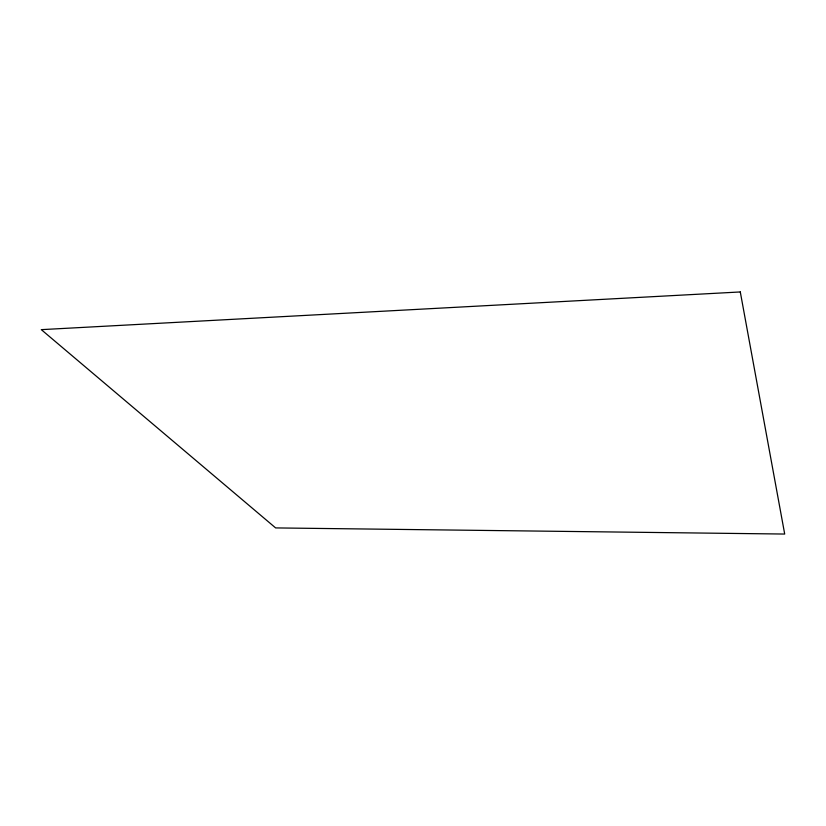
<?xml version="1.0" encoding="UTF-8"?>
<svg xmlns="http://www.w3.org/2000/svg" width="826" height="826" viewBox="0 0 826 826"><rect width="100%" height="100%" fill="white"/><g stroke="black" fill="none" stroke-linecap="round" stroke-linejoin="round"><path stroke-width="1.24" d="M740.292 291.95L41.3 329.646L275.636 527.917L784.7 534.05L740.292 291.95"/></g></svg>
